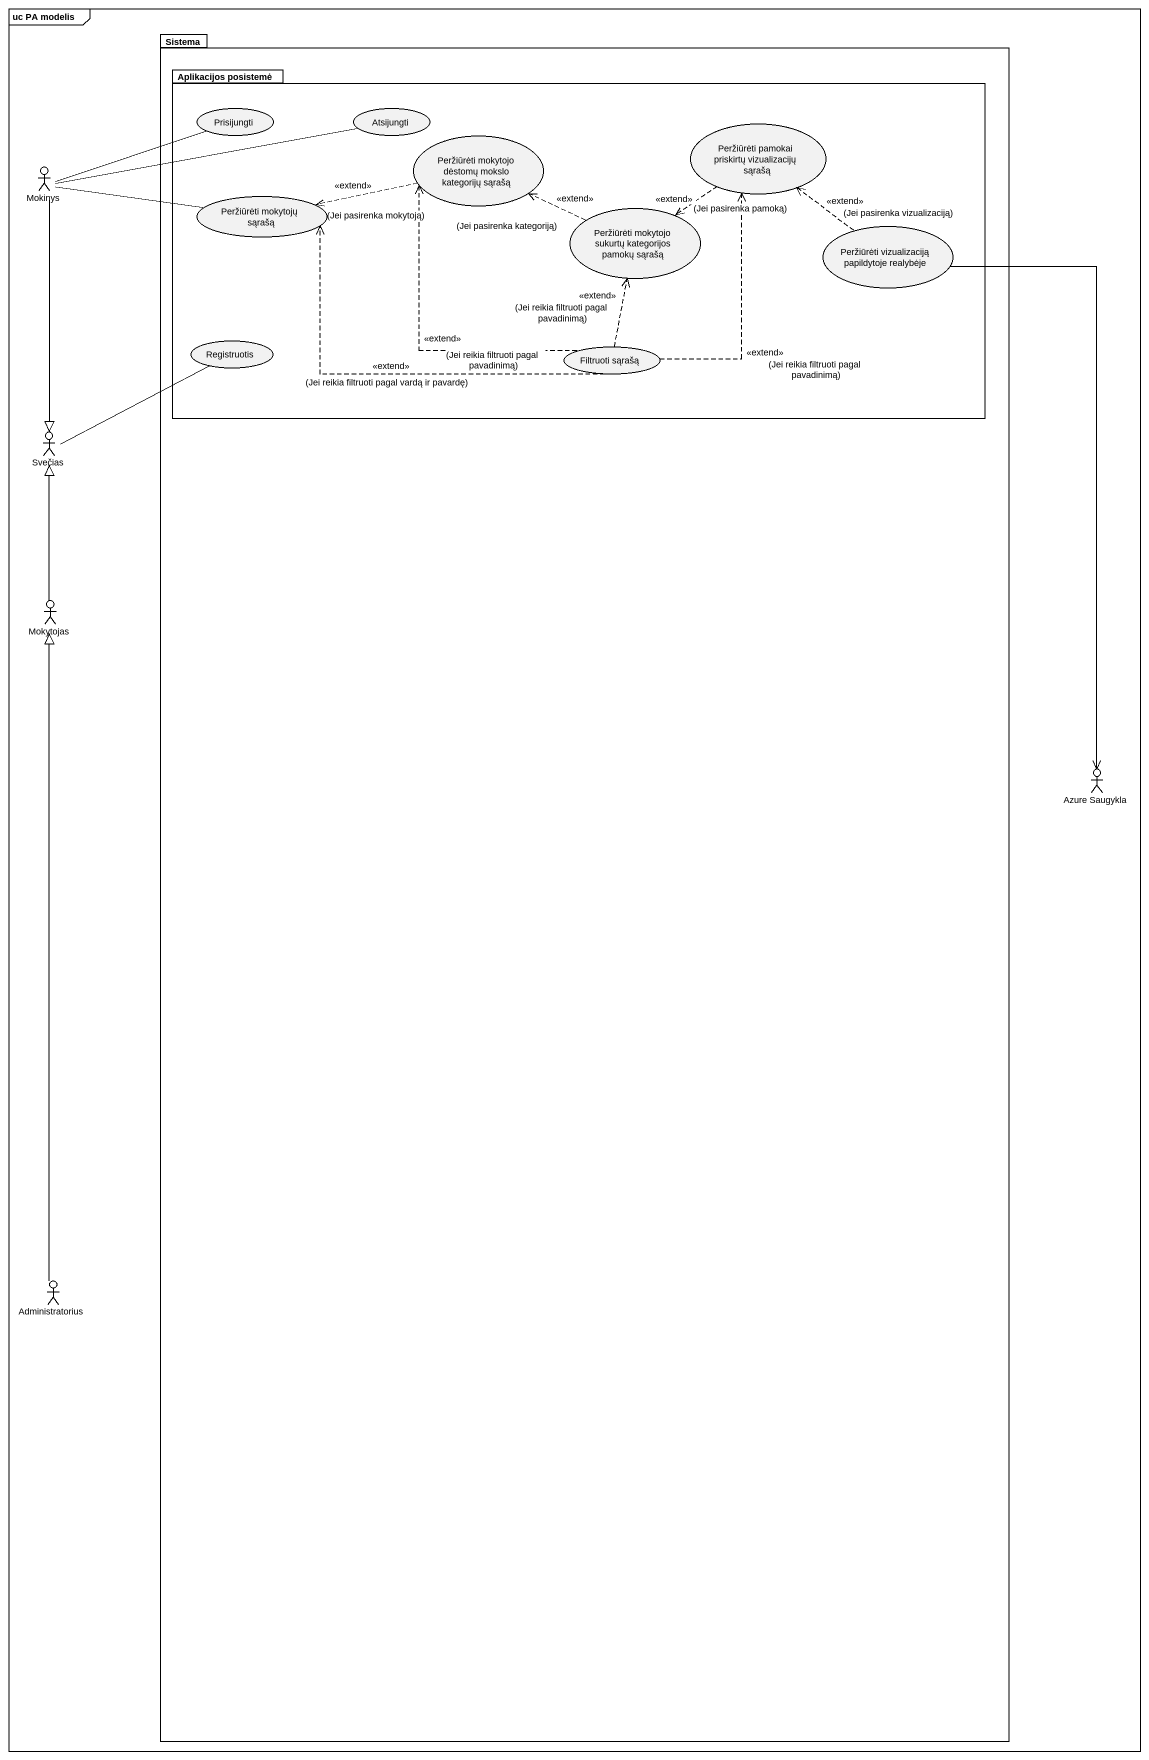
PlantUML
@startuml
mainframe uc PA modelis
package Sistema {
  package "Aplikacijos posistemė" as Aplikacijos_posistemė {
    usecase Prisijungti
    usecase Atsijungti
    usecase "Peržiūrėti pamokai priskirtų vizualizacijų sąrašą" as Peržiūrėti_pamokai
    usecase "Peržiūrėti mokytojo dėstomų mokslo kategorijų sąrašą" as Peržiūrėti_mokytojo_dėstomų
    usecase "Peržiūrėti mokytojų sąrašą" as Peržiūrėti_mokytojų_sąrašą
    usecase "Peržiūrėti mokytojo sukurtų kategorijos pamokų sąrašą" as Peržiūrėti_mokytojo_sukurtų
    usecase "Peržiūrėti vizualizaciją papildytoje realybėje" as Peržiūrėti_vizualizaciją
    usecase Registruotis
    usecase "Filtruoti sąrašą" as Filtruoti_sąrašą
  }
}
actor Mokinys
actor Svečias
actor Mokytojas
actor "Azure Saugykla" as Azure_Saugykla
actor Administratorius
Peržiūrėti_pamokai ..> Peržiūrėti_mokytojo_sukurtų : <<extend>>\n(Jei pasirenka pamoką)
Peržiūrėti_mokytojo_dėstomų .left.> Peržiūrėti_mokytojų_sąrašą : <<extend>>\n(Jei pasirenka mokytoją)
Mokinys -right- Prisijungti
Mokinys -right- Atsijungti
Mokinys -right- Peržiūrėti_mokytojų_sąrašą
Mokinys --|> Svečias
Peržiūrėti_mokytojo_sukurtų .left.> Peržiūrėti_mokytojo_dėstomų : <<extend>>\n(Jei pasirenka kategoriją)
Peržiūrėti_vizualizaciją .up.> Peržiūrėti_pamokai : <<extend>>\n(Jei pasirenka vizualizaciją)
Filtruoti_sąrašą .up.> Peržiūrėti_pamokai : <<extend>>\n(Jei reikia filtruoti pagal pavadinimą)
Filtruoti_sąrašą .up.> Peržiūrėti_mokytojo_dėstomų : <<extend>>\n(Jei reikia filtruoti pagal pavadinimą)
Filtruoti_sąrašą .left.> Peržiūrėti_mokytojų_sąrašą : <<extend>>\n(Jei reikia filtruoti pagal vardą ir pavardę)
Filtruoti_sąrašą .up.> Peržiūrėti_mokytojo_sukurtų : <<extend>>\n(Jei reikia filtruoti pagal pavadinimą)
Svečias -right- Registruotis
Mokytojas -up-|> Svečias
Azure_Saugykla <-up- Peržiūrėti_vizualizaciją
Administratorius -up-|> Mokytojas
@enduml
